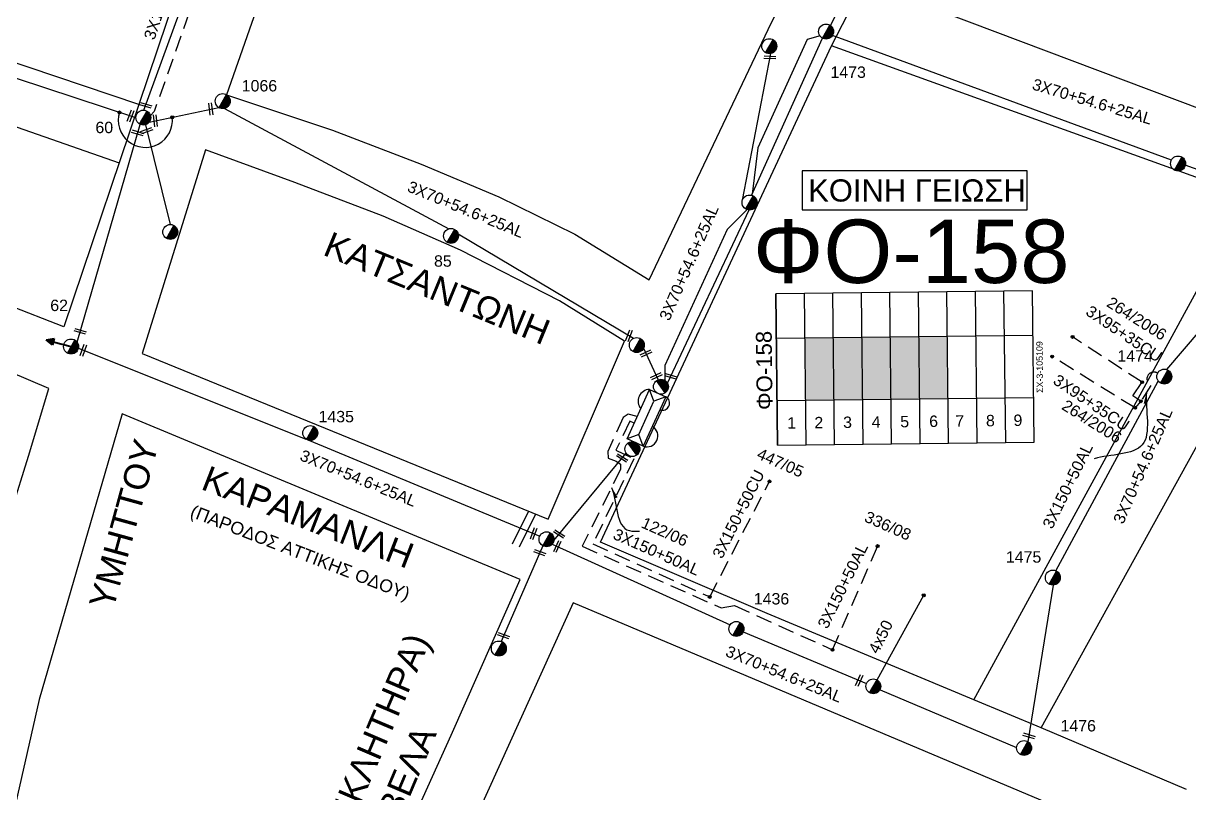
# Model space of a CAD drawing. Header units: millimetres. Extents: x 1113 to 5794, y 757 to 3537.
# Drawn here: x 1949 to 2133.1, y 1122.8 to 1244.4 of the extents above; entities that cross this region are included whole.
import ezdxf
from ezdxf.enums import TextEntityAlignment as Align

# ---------------------------------------------------------------- set-up
doc = ezdxf.new("R2010")
doc.units = ezdxf.units.MM
doc.linetypes.add('DASHED', pattern=[19.05, 12.7, -6.35])
for name, color, linetype in [('Άγνωστα', 7, 'Continuous'), ('Ασφαλειοκιβώτια Χ.Τ 9 αναχωρήσεων', 7, 'Continuous'), ('Γέφυρες Εναέριου Δικτύου', 7, 'Continuous'), ('Επίτονοι', 7, 'Continuous'), ('Επιγραφές - Σχήματα', 7, 'Continuous'), ('Καλώδια ΧΤ   3x150+50AL', 7, 'DASHED'), ('Καλώδια ΧΤ   3x150+50CU', 7, 'DASHED'), ('Καλώδια ΧΤ   3x95+35 CU', 7, 'DASHED'), ('Μηχανική τομή', 7, 'Continuous'), ('Στύλος ΦΜ', 7, 'Continuous'), ('Στύλος ΦΜ @ 1', 7, 'Continuous'), ('Συνδέσεις', 7, 'Continuous'), ('Συνεστραμμένα ΧΤ   3x70+54.6+25 AL', 7, 'SYN_LINE'), ('Τομή', 7, 'Continuous'), ('Υποσταθμός εναέριος 2 στύλων', 7, 'Continuous'), ('Υποσταθμός πόλεως', 7, 'Continuous'), ('Υπόβαθρο ΔΕΗ', 7, 'Continuous'), ('Υπόγεια καλώδια Δικτύου ΧΤ και Παρ. ΧΤ - 3X150+70 AL', 7, 'DASHED')]:
    doc.layers.add(name, color=color, linetype=linetype)
doc.styles.get("Standard").update_dxf_attribs({"font": 'arial.ttf'})
doc.linetypes.add('SYN_LINE', pattern='A,0.5,-0.0001,["/\\/\\/\\/",Standard,S=0.1,R=0,X=0,Y=-0.05],-0.25', length=0.7501)
doc.dimstyles.new('ISO-25', dxfattribs={"dimtxt": 2.5, "dimasz": 1.8, "dimexe": 1.25, "dimexo": 0.625, "dimtad": 1, "dimtxsty": 'Standard', "dimcen": 1.8, "dimadec": 0, "dimazin": 0, "dimtfac": 1, "dimtmove": 0, "dimatfit": 3, "dimfxl": 1.25, "dimarcsym": 0})

# ---------------------------------------------------------------- blocks, each defined once
blk = doc.blocks.new('ΥΠΑΡΧΩΝ ΤΣΙΜΕΝΤΕΝΙΟΣ ΣΤΥΛΟΣ')
at = {"layer": 'Στύλος ΦΜ'}
blk.add_hatch(color=7, dxfattribs=at).paths.add_polyline_path([(-1.29, -2.28, 0.574793), (2.62, 0, 0.268822), (1.3, 2.27)])
at = {"layer": 'Στύλος ΦΜ', "color": 7}
blk.add_line((-1.29, -2.28), (1.3, 2.27), dxfattribs=at)
blk.add_circle((0, 0), 2.62, dxfattribs=at)
at = {"layer": 'Στύλος ΦΜ', "flags": 4}
for tag, p in [('ΑΡΙΘΜΟΣ', (-4.68, 8.05)), ('ΤΥΠΟΣ', (-4.91, 3.03))]:
    blk.add_attdef(tag, p, '', height=4, dxfattribs=at)
blk = doc.blocks.new('ΥΠΟΣΤΑΘΜΟΣ ΕΝΑΕΡΙΟΣ ΕΠΙ 2 ΣΤΥΛΩΝ')
at = {"layer": 'Υποσταθμός εναέριος 2 στύλων', "linetype": 'Continuous'}
for points in [[(-11.97, -2.11, 0.574793), (-8.45, -0.07, 0.268822), (-9.64, 1.98)], [(9.68, -2.15, 0.574793), (13.19, -0.1, 0.268822), (12.01, 1.95)]]:
    blk.add_hatch(color=256, dxfattribs=at).paths.add_polyline_path(points)
for p, q in [((-11.97, -2.11), (-9.64, 1.98)), ((9.68, -2.15), (12.01, 1.95))]:
    blk.add_line(p, q, dxfattribs=at)
for centre in [(-10.81, -0.07), (10.84, -0.1)]:
    blk.add_circle(centre, 2.36, dxfattribs=at)
at = {"layer": 'Υποσταθμός πόλεως', "linetype": 'Continuous', "ltscale": 40}
blk.add_lwpolyline([(-8.57, 2.82), (8.57, 2.82), (8.57, -2.82), (-8.57, -2.82)], close=True, dxfattribs=at)
for points in [[(-5.75, 0), (-8.57, 2.82)], [(-8.57, -2.82), (-5.75, 0)], [(-5.75, 0), (5.75, 0)], [(5.75, 0), (8.57, 2.82)], [(8.57, -2.82), (5.75, 0)]]:
    blk.add_lwpolyline(points, dxfattribs=at)
at = {"layer": 'Υποσταθμός εναέριος 2 στύλων', "ltscale": 40, "flags": 1}
for tag, p in [('ΜΕΤΑΣΧΗΜΑΤΙΣΜΟΣ', (14.09, 2.51)), ('ΙΣΧΥΣ', (14.07, -0.28)), ('ΑΡΙΘΜΟΣ', (14.19, -3))]:
    blk.add_attdef(tag, p, '', height=1.8, dxfattribs=at)
blk = doc.blocks.new('ΕΠΙΤΟΝΟΣ')
at = {"layer": 'Επίτονοι', "lineweight": 40, "ltscale": 40}
blk.add_hatch(color=256, dxfattribs=at).paths.add_polyline_path([(-1.13, 6.47), (0, 9.1), (1.13, 6.47)])
for p, q in [((-1.13, 6.47), (0, 9.1)), ((0, 9.1), (1.13, 6.47)), ((1.13, 6.47), (-1.13, 6.47)), ((-1.13, 6.47), (0, 6.47)), ((0, 6.47), (0, 0))]:
    blk.add_line(p, q, dxfattribs=at)
blk = doc.blocks.new('ΑΣΦΑΛΕΙΟΚΙΒΩΤΙΟ ΥΠΟΣΤΑΘΜΟΥ 9 ΑΝΑΧΩΡΗΣΕΩΝ')
at = {"layer": 'Ασφαλειοκιβώτια Χ.Τ 9 αναχωρήσεων', "ltscale": 40}
for p, q in [((-23.8, 40.36), (24.02, 40.36)), ((-9.72, 40.36), (-9.72, -40.64)), ((9.94, 40.36), (9.94, -40.64)), ((-23.8, 31.36), (24.02, 31.36)), ((-23.8, 22.36), (24.02, 22.36)), ((-23.8, 13.36), (24.02, 13.36)), ((-23.8, 4.36), (24.02, 4.36)), ((-23.8, -4.64), (24.02, -4.64)), ((-23.8, -13.64), (24.02, -13.64)), ((-23.8, -22.64), (24.02, -22.64)), ((-23.8, -31.64), (24.02, -31.64))]:
    blk.add_line(p, q, dxfattribs=at)
at = {"layer": 'Ασφαλειοκιβώτια Χ.Τ 9 αναχωρήσεων'}
blk.add_lwpolyline([(-23.8, -40.64), (24.02, -40.64), (24.02, 40.36), (-23.8, 40.36)], close=True, dxfattribs=at)
for s, p in [('1', (-18.61, 37.24)), ('2', (-18.61, 28.67)), ('3', (-18.61, 19.6)), ('4', (-18.61, 10.58)), ('5', (-18.61, 1.57)), ('6', (-18.61, -7.57)), ('7', (-18.61, -15.81)), ('8', (-18.61, -25.5)), ('9', (-18.61, -34.19))]:
    blk.add_text(s, height=3.6, rotation=270, dxfattribs=at).set_placement(p)
at = {"layer": 'Ασφαλειοκιβώτια Χ.Τ 9 αναχωρήσεων', "ltscale": 40}
for tag, height, p in [('ΟΝΟΜΑ', 5, (-0.16, 44.31)), ('ΚΕΙΜΕΝΟ 1', 2, (17.06, 35.59)), ('ΚΕΙΜΕΝΟ 2', 2, (17.06, 26.88)), ('ΚΕΙΜΕΝΟ 3', 2, (17.06, 17.69)), ('ΚΕΙΜΕΝΟ 4', 2, (17.06, 8.71)), ('ΚΕΙΜΕΝΟ 5', 2, (17.06, -0.13)), ('ΚΕΙΜΕΝΟ 6', 2, (17.06, -9.05)), ('ΚΕΙΜΕΝΟ 7', 2, (17.06, -18.13)), ('ΚΕΙΜΕΝΟ 8', 2, (17.06, -26.85)), ('ΚΕΙΜΕΝΟ 9', 2, (17.06, -35.99)), ('ΣΧ', 2, (-0.1, -42.64))]:
    blk.add_attdef(tag, text='', height=height, dxfattribs=at).set_placement(p, align=Align.MIDDLE_CENTER)
blk = doc.blocks.new('ΜΗΧΑΝΙΚΗ ΤΟΜΗ')
at = {"layer": 'Μηχανική τομή', "ltscale": 40}
for p, q in [((-1.89, 0.78), (1.89, 0.78)), ((1.89, 0), (-1.89, 0))]:
    blk.add_line(p, q, dxfattribs=at)
blk = doc.blocks.new('ΤΟΜΗ')
at = {"layer": 'Τομή', "ltscale": 40}
for p, q in [((-5.68, 0), (5.68, 0)), ((5.68, -2.33), (-5.68, -2.33))]:
    blk.add_line(p, q, dxfattribs=at)
blk = doc.blocks.new('_ΣΥΝΔΕΣΗ')
at = {"layer": 'Συνδέσεις', "linetype": 'SYN_LINE', "ltscale": 40}
blk.add_hatch(color=256, dxfattribs=at).paths.add_polyline_path([(0.5, -0.01, 1), (-0.5, -0.01, 1)])
at = {"layer": 'Συνδέσεις'}
blk.add_circle((0, -0.01), 0.5, dxfattribs=at)

msp = doc.modelspace()

# ---------------------------------------------------------------- hatches: boundary and pattern name
at = {"layer": 'Ασφαλειοκιβώτια Χ.Τ 9 αναχωρήσεων', "lineweight": -3}
for color, points in [(62, [(2076.84, 1194.77), (2072.34, 1194.71), (2072.46, 1184.89), (2076.96, 1184.94)]), (6, [(2081.34, 1194.82), (2076.84, 1194.77), (2076.96, 1184.94), (2081.46, 1184.99)]), (27, [(2085.84, 1194.87), (2081.34, 1194.82), (2081.46, 1184.99), (2085.95, 1185.04)]), (5, [(2090.34, 1194.92), (2085.84, 1194.87), (2085.95, 1185.04), (2090.45, 1185.1)]), (2, [(2094.84, 1194.97), (2090.34, 1194.92), (2090.45, 1185.1), (2094.95, 1185.15)])]:
    msp.add_hatch(color=color, dxfattribs=at).paths.add_polyline_path(points)

# ---------------------------------------------------------------- linework, layer by layer
at = {"layer": 'Άγνωστα', "linetype": 'SYN_LINE', "lineweight": -3, "ltscale": 20}
msp.add_lwpolyline([(1968.25, 1228.34), (1972.14, 1212.62)], dxfattribs=at)
at = {"layer": 'Άγνωστα', "color": 27, "linetype": 'SYN_LINE', "lineweight": -3, "ltscale": 20}
msp.add_lwpolyline([(2083.74, 1140.78), (2091.1, 1154.12)], dxfattribs=at)
at = {"layer": 'Γέφυρες Εναέριου Δικτύου', "lineweight": -3}
msp.add_arc((1968.25, 1229.06), 4.28, 162.9985, 6.2377, dxfattribs=at)
at = {"layer": 'Επιγραφές - Σχήματα', "color": 190, "lineweight": -3}
msp.add_lwpolyline([(2071.91, 1214.91), (2107.42, 1214.91), (2107.42, 1221.09), (2071.91, 1221.09)], close=True, dxfattribs=at)
at = {"layer": 'Καλώδια ΧΤ   3x150+50AL', "color": 5, "lineweight": -3, "ltscale": 0.2}
msp.add_lwpolyline([(2128.03, 1189.17, 1.063173), (2126.97, 1187.22), (2125.37, 1184.73), (2124.45, 1183.69)], format="xyb", dxfattribs=at)
at = {"layer": 'Καλώδια ΧΤ   3x150+50AL', "color": 2, "lineweight": -3, "ltscale": 0.2}
msp.add_lwpolyline([(2045.88, 1182.34), (2044.46, 1182.67), (2043.66, 1182.18), (2041.23, 1176.82), (2041.29, 1175.75), (2042.57, 1175.28), (2043.23, 1174.79), (2043.25, 1173.96), (2037.19, 1161.87), (2059.12, 1152.13), (2061.22, 1152.49), (2076.71, 1145.52), (2083.83, 1161.89)], dxfattribs=at)
at = {"layer": 'Καλώδια ΧΤ   3x150+50CU', "color": 6, "lineweight": -3, "ltscale": 0.2}
msp.add_lwpolyline([(2045.39, 1181.26), (2044.73, 1181.58), (2042.52, 1177.04), (2045.35, 1175.65), (2038.9, 1162.24), (2057.32, 1153.86), (2066.76, 1172.09)], dxfattribs=at)
at = {"layer": 'Καλώδια ΧΤ   3x95+35 CU', "color": 5, "lineweight": -3, "ltscale": 0.2}
for points in [[(2125.37, 1184.73), (2124.12, 1185.57), (2125.57, 1187.74), (2114.6, 1194.88)], [(2124.45, 1183.69), (2111.37, 1191.78)]]:
    msp.add_lwpolyline(points, dxfattribs=at)
at = {"layer": 'Συνεστραμμένα ΧΤ   3x70+54.6+25 AL', "color": 62, "lineweight": -3, "ltscale": 20}
for points in [[(2076.38, 1244.01), (2095.42, 1281.65)], [(2074.75, 1242.36), (2072.73, 1241.78), (2064.9, 1224.71), (2064.03, 1217.42)], [(2062.49, 1216.45), (2066.95, 1239.59)], [(2063.25, 1214.96), (2060.1, 1211.83), (2050.22, 1190.36), (2050.26, 1188.03)]]:
    msp.add_lwpolyline(points, dxfattribs=at)
at = {"layer": 'Συνεστραμμένα ΧΤ   3x70+54.6+25 AL', "color": 5, "lineweight": -3, "ltscale": 20}
for points in [[(1968.02, 1230.65), (1979.39, 1261.78)], [(2063.94, 1217.21), (2075.12, 1242.03)], [(2130.2, 1222.78), (2076.69, 1242.44)], [(1966.75, 1229.46), (1938.3, 1238.79)], [(1968.86, 1228.75), (1979.84, 1231.09)], [(1980.76, 1230.94), (2016.16, 1211.95)], [(2150.96, 1215.3), (2132.39, 1221.97)], [(2050.65, 1187.61), (2063.53, 1214.91)], [(2129.45, 1189.74), (2150.51, 1214.35)], [(2017.62, 1211.14), (2045.3, 1194.66)], [(2111.96, 1157.98), (2128.13, 1187.91)], [(2107.6, 1131.01), (2111.56, 1155.73)], [(2084.21, 1139.23), (2105.77, 1130.11)]]:
    msp.add_lwpolyline(points, dxfattribs=at)
at = {"layer": 'Συνεστραμμένα ΧΤ   3x70+54.6+25 AL', "color": 6, "lineweight": -3, "ltscale": 20}
for points in [[(1957.47, 1194.07), (1967.44, 1228.41)], [(1957.68, 1193.09), (1993.6, 1178.76)], [(1994.14, 1178.55), (2030.5, 1163.45)]]:
    msp.add_lwpolyline(points, dxfattribs=at)
at = {"layer": 'Συνεστραμμένα ΧΤ   3x70+54.6+25 AL', "color": 62, "lineweight": -3, "ltscale": 5}
msp.add_lwpolyline([(2046.89, 1193.1), (2049.17, 1188.12)], dxfattribs=at)
at = {"layer": 'Συνεστραμμένα ΧΤ   3x70+54.6+25 AL', "color": 27, "lineweight": -3, "ltscale": 20}
for points in [[(2032.73, 1162.76), (2044.15, 1176.52)], [(2030.99, 1161.94), (2024.41, 1146.85)], [(2032.45, 1162.19), (2060.54, 1149.45)], [(2062.61, 1148.34), (2082.06, 1140.19)]]:
    msp.add_lwpolyline(points, dxfattribs=at)
at = {"layer": 'Συνεστραμμένα ΧΤ   3x70+54.6+25 AL', "color": 5, "lineweight": -3, "ltscale": 20}
msp.add_arc((2047.91, 1184.72), 1.89, 92.3959, 218.5936, dxfattribs=at)
at = {"layer": 'Συνεστραμμένα ΧΤ   3x70+54.6+25 AL', "color": 62, "lineweight": -3, "ltscale": 20}
msp.add_arc((2049.86, 1184.45), 1.13, 249.1988, 61.7908, dxfattribs=at)
at = {"layer": 'Συνεστραμμένα ΧΤ   3x70+54.6+25 AL', "color": 27, "lineweight": -3, "ltscale": 20}
msp.add_arc((2047.43, 1179.26), 1.72, 249.7649, 61.2246, dxfattribs=at)
at = {"layer": 'Υπόβαθρο ΔΕΗ', "lineweight": -3}
for points in [[(1918.58, 1298.99), (1982.02, 1275.42), (1955.4, 1196.45), (1893.11, 1220.78), (1838.69, 1240.21), (1805.62, 1252.28), (1779.59, 1260.56), (1754.18, 1267.5), (1736.69, 1271.64), (1731.02, 1272.99), (1737.06, 1302.88), (1741.91, 1335.26), (1743.92, 1361.9), (1757.14, 1357.25), (1800.46, 1341.11), (1856.67, 1321.31)], [(1949.81, 1176.09), (1953.02, 1186.74), (1922.73, 1199.62), (1888.64, 1212.5), (1859.64, 1222.19), (1829.82, 1233.91), (1801.48, 1243.6), (1776.13, 1251.73), (1755.06, 1257.69), (1728.53, 1263.95), (1720.18, 1223.49), (1737.19, 1219.59), (1755.19, 1214.75), (1781.7, 1206.78), (1820.97, 1192.74), (1867.6, 1176.09), (1941.7, 1150.2)]]:
    msp.add_lwpolyline(points, close=True, dxfattribs=at)
for points in [[(2132.6, 1123.47), (2109.65, 1133.21), (2099.01, 1137.62), (2099.01, 1137.62), (2066.41, 1151.26), (2040.08, 1162.48), (2076.55, 1240.83), (2081.72, 1250.86), (2125.44, 1343.45), (2125.44, 1343.45), (2185.84, 1295.83), (2185.84, 1295.83), (2147.34, 1226.07), (2081.72, 1250.86)], [(2047.79, 1203.91), (2067.1, 1244.47), (2072.25, 1254.66), (2095.21, 1300.64), (2078.79, 1306.59), (2064.01, 1312.17), (2033.87, 1321.69), (2012.57, 1328.81), (1997.9, 1281.69), (1997.9, 1281.69)], [(1967.23, 1231.54), (1910.9, 1250.61), (1926.09, 1296.2)], [(1994.31, 1270.95), (1994.31, 1270.95), (1981.05, 1233.1), (1997.81, 1227.5), (2011.78, 1222.12), (2024.05, 1216.98), (2036.02, 1211.11), (2047.79, 1203.91)], [(1901.35, 1217.57), (1909.3, 1241.48), (1964.12, 1222.33)], [(2099.01, 1137.62), (2142.34, 1217.1), (2076.55, 1240.83)], [(2031.83, 1166.15), (2043.89, 1194.19), (2033.62, 1200.59), (2017.97, 1208.55), (2005.76, 1213.94), (1991.85, 1219.27), (1977.74, 1224.39), (1967.73, 1192.25), (2031.83, 1166.15)], [(2109.65, 1133.21), (2109.65, 1133.21), (2153.94, 1213.38), (2229.94, 1182.99), (2208.6, 1152.42)], [(1964.6, 1182.75), (1951.51, 1137.66), (1942.73, 1099.12), (1993.95, 1082.12), (2016.54, 1132.05), (2027.43, 1156.59), (1964.6, 1182.75)], [(2127.77, 1114.11), (2035.75, 1152.95), (2002.37, 1079.28)]]:
    msp.add_lwpolyline(points, dxfattribs=at)
at = {"layer": 'Υπόγεια καλώδια Δικτύου ΧΤ και Παρ. ΧΤ - 3X150+70 AL', "color": 6, "lineweight": -3, "ltscale": 0.2}
msp.add_lwpolyline([(1990.8, 1289.57), (1992.83, 1288.27), (1988.14, 1274.36), (1986.48, 1273.4), (1982.57, 1261.37), (1980.21, 1260.27), (1969.65, 1230.45), (1969.05, 1229.83)], dxfattribs=at)

# ---------------------------------------------------------------- block references
at = {"layer": 'Ασφαλειοκιβώτια Χ.Τ 9 αναχωρήσεων', "lineweight": -3, "xscale": 0.4999999999999794, "yscale": 0.4999999999999794, "zscale": 0.4999999999999794, "rotation": 90.66632386482412}
msp.add_blockref('ΑΣΦΑΛΕΙΟΚΙΒΩΤΙΟ ΥΠΟΣΤΑΘΜΟΥ 9 ΑΝΑΧΩΡΗΣΕΩΝ', (2088.08, 1189.93), dxfattribs=at).add_auto_attribs({'ΟΝΟΜΑ': 'ΦΟ-158', 'ΣΧ': 'ΣΧ-3-105109'})
at = {"layer": 'Επίτονοι', "lineweight": -3, "xscale": 0.4499999999997791, "yscale": 0.4499999999997791, "zscale": 0.4499999999997791, "rotation": 75.02547498416611}
msp.add_blockref('ΕΠΙΤΟΝΟΣ', (1956.53, 1193.37), dxfattribs=at)
at = {"layer": 'Μηχανική τομή', "lineweight": -3}
for p, xscale, yscale, zscale, rotation in [((2066.84, 1239.17), 0.4999999999995798, 0.4999999999995798, 0.4999999999995798, 177.4090516559465), ((1968.37, 1231.62), 0.4999999999997242, 0.4999999999997242, 0.4999999999997242, 163.6064413830408), ((1978.77, 1230.86), 0.4999999999998832, 0.4999999999998832, 0.4999999999998832, 96.49003268302425), ((1965.72, 1229.8), 0.4999999999997563, 0.4999999999997563, 0.4999999999997563, 250.0283012664212), ((1970.02, 1229), 0.4999999999998832, 0.4999999999998832, 0.4999999999998832, 96.49003268302425), ((1968.53, 1227.22), 0.4999999999998667, 0.4999999999998667, 0.4999999999998667, 19.17587648010361), ((1967.1, 1227.26), 0.4999999999997242, 0.4999999999997242, 0.4999999999997242, 163.6064413830408), ((1958.02, 1195.96), 0.4999999999997242, 0.4999999999997242, 0.4999999999997242, 163.6064413830408), ((2044.75, 1194.99), 0.4999999999999274, 0.4999999999999274, 0.4999999999999274, 69.52911085228503), ((1958.65, 1192.7), 0.4999999999999274, 0.4999999999999274, 0.4999999999999274, 69.52911085228503), ((2047.19, 1192.44), 0.4999999999997705, 0.4999999999997705, 0.4999999999997705, 205.3012711080179), ((2048.82, 1188.87), 0.4999999999997705, 0.4999999999997705, 0.4999999999997705, 205.3012711080179), ((2051.24, 1188.85), 0.4999999999997242, 0.4999999999997242, 0.4999999999997242, 163.6064413830408), ((2043.39, 1175.61), 0.4999999999998945, 0.4999999999998945, 0.4999999999998945, 327.9525859615873), ((2029.71, 1163.78), 0.4999999999999274, 0.4999999999999274, 0.4999999999999274, 69.52911085228503), ((2033.45, 1163.63), 0.4999999999998945, 0.4999999999998945, 0.4999999999998945, 327.9525859615873), ((2033.45, 1161.73), 0.4999999999999261, 0.4999999999999261, 0.4999999999999261, 64.91135785582311), ((2030.43, 1160.65), 0.4999999999998688, 0.4999999999998688, 0.4999999999998688, 340.4518800096341), ((2024.72, 1147.57), 0.4999999999998688, 0.4999999999998688, 0.4999999999998688, 340.4518800096341), ((2081.1, 1140.6), 0.4999999999999261, 0.4999999999999261, 0.4999999999999261, 64.91135785582311), ((2107.78, 1132.13), 0.4999999999997242, 0.4999999999997242, 0.4999999999997242, 163.6064413830408)]:
    msp.add_blockref('ΜΗΧΑΝΙΚΗ ΤΟΜΗ', p, dxfattribs=dict(at, xscale=xscale, yscale=yscale, zscale=zscale, rotation=rotation))
at = {"layer": 'Στύλος ΦΜ @ 1', "lineweight": -3, "ltscale": 40}
ref = msp.add_blockref('ΥΠΑΡΧΩΝ ΤΣΙΜΕΝΤΕΝΙΟΣ ΣΤΥΛΟΣ', (2075.69, 1243.06), dxfattribs=dict(at, xscale=0.4499999999998181, yscale=0.4499999999998181, zscale=0.4499999999998181))
ref.add_attrib('ΤΥΠΟΣ', '1473', (2076.38, 1235.75), dxfattribs={"layer": 'Στύλος ΦΜ', "height": 1.8, "flags": 4})
at = {"layer": 'Στύλος ΦΜ @ 1', "lineweight": -3, "ltscale": 40, "xscale": 0.4499999999998181, "yscale": 0.4499999999998181, "zscale": 0.4499999999998181}
for p in [(2066.73, 1240.75), (2131.25, 1222.24), (2063.61, 1216.09), (1972.18, 1211.44), (2045.82, 1193.6), (2031.57, 1162.96), (2024.04, 1145.73), (2083.15, 1139.76)]:
    msp.add_blockref('ΥΠΑΡΧΩΝ ΤΣΙΜΕΝΤΕΝΙΟΣ ΣΤΥΛΟΣ', p, dxfattribs=at)
at = {"layer": 'Στύλος ΦΜ @ 1', "lineweight": -3, "ltscale": 40}
ref = msp.add_blockref('ΥΠΑΡΧΩΝ ΤΣΙΜΕΝΤΕΝΙΟΣ ΣΤΥΛΟΣ', (1980.46, 1232.08), dxfattribs=dict(at, xscale=0.4499999999998181, yscale=0.4499999999998181, zscale=0.4499999999998181))
ref.add_attrib('ΤΥΠΟΣ', '1066', (1983.46, 1233.61), dxfattribs={"layer": 'Στύλος ΦΜ', "height": 1.8, "flags": 4})
ref = msp.add_blockref('ΥΠΑΡΧΩΝ ΤΣΙΜΕΝΤΕΝΙΟΣ ΣΤΥΛΟΣ', (1967.93, 1229.48), dxfattribs=dict(at, xscale=0.4499999999998181, yscale=0.4499999999998181, zscale=0.4499999999998181))
ref.add_attrib('ΤΥΠΟΣ', '60', (1960.37, 1227.03), dxfattribs={"layer": 'Στύλος ΦΜ', "height": 1.8, "flags": 4})
ref = msp.add_blockref('ΥΠΑΡΧΩΝ ΤΣΙΜΕΝΤΕΝΙΟΣ ΣΤΥΛΟΣ', (2016.49, 1210.82), dxfattribs=dict(at, xscale=0.4499999999998181, yscale=0.4499999999998181, zscale=0.4499999999998181))
ref.add_attrib('ΤΥΠΟΣ', '85', (2013.81, 1205.96), dxfattribs={"layer": 'Στύλος ΦΜ', "height": 1.8, "flags": 4})
ref = msp.add_blockref('ΥΠΑΡΧΩΝ ΤΣΙΜΕΝΤΕΝΙΟΣ ΣΤΥΛΟΣ', (1956.53, 1193.37), dxfattribs=dict(at, xscale=0.4499999999998181, yscale=0.4499999999998181, zscale=0.4499999999998181))
ref.add_attrib('ΤΥΠΟΣ', '62', (1953.24, 1198.96), dxfattribs={"layer": 'Στύλος ΦΜ', "height": 1.8, "flags": 4})
ref = msp.add_blockref('ΥΠΑΡΧΩΝ ΤΣΙΜΕΝΤΕΝΙΟΣ ΣΤΥΛΟΣ', (2129.07, 1188.62), dxfattribs=dict(at, xscale=0.4499999999998181, yscale=0.4499999999998181, zscale=0.4499999999998181))
ref.add_attrib('ΤΥΠΟΣ', '1474', (2121.67, 1190.98), dxfattribs={"layer": 'Στύλος ΦΜ', "height": 1.8, "flags": 4})
ref = msp.add_blockref('ΥΠΑΡΧΩΝ ΤΣΙΜΕΝΤΕΝΙΟΣ ΣΤΥΛΟΣ', (1994.28, 1179.72), dxfattribs=dict(at, xscale=0.4499999999998181, yscale=0.4499999999998181, zscale=0.4499999999998181))
ref.add_attrib('ΤΥΠΟΣ', '1435', (1995.58, 1181.41), dxfattribs={"layer": 'Στύλος ΦΜ', "height": 1.8, "flags": 4})
ref = msp.add_blockref('ΥΠΑΡΧΩΝ ΤΣΙΜΕΝΤΕΝΙΟΣ ΣΤΥΛΟΣ', (2111.48, 1156.91), dxfattribs=dict(at, xscale=0.4499999999998181, yscale=0.4499999999998181, zscale=0.4499999999998181))
ref.add_attrib('ΤΥΠΟΣ', '1475', (2104.07, 1159.27), dxfattribs={"layer": 'Στύλος ΦΜ', "height": 1.8, "flags": 4})
ref = msp.add_blockref('ΥΠΑΡΧΩΝ ΤΣΙΜΕΝΤΕΝΙΟΣ ΣΤΥΛΟΣ', (2061.54, 1148.82), dxfattribs=dict(at, xscale=0.4499999999998181, yscale=0.4499999999998181, zscale=0.4499999999998181))
ref.add_attrib('ΤΥΠΟΣ', '1436', (2064.28, 1152.67), dxfattribs={"layer": 'Στύλος ΦΜ', "height": 1.8, "flags": 4})
ref = msp.add_blockref('ΥΠΑΡΧΩΝ ΤΣΙΜΕΝΤΕΝΙΟΣ ΣΤΥΛΟΣ', (2106.94, 1130.03), dxfattribs=dict(at, xscale=0.4499999999998181, yscale=0.4499999999998181, zscale=0.4499999999998181))
ref.add_attrib('ΤΥΠΟΣ', '1476', (2112.69, 1132.64), dxfattribs={"layer": 'Στύλος ΦΜ', "height": 1.8, "flags": 4})
at = {"layer": 'Συνδέσεις', "lineweight": -3, "xscale": 0.4499999999998181, "yscale": 0.4499999999998181, "zscale": 0.4499999999998181}
for p in [(1964.16, 1230.31), (1972.5, 1229.53), (2114.6, 1194.88), (2111.37, 1191.78), (2125.57, 1187.74), (2124.45, 1183.69), (2125.37, 1184.73), (2066.76, 1172.09), (2083.83, 1161.89), (2091.1, 1154.12), (2057.32, 1153.86), (2076.71, 1145.52)]:
    msp.add_blockref('_ΣΥΝΔΕΣΗ', p, dxfattribs=at)
at = {"layer": 'Τομή', "lineweight": -3, "xscale": 0.4999999999996393, "yscale": 0.4999999999996393, "zscale": 0.4999999999996393, "rotation": 243.5134115074893}
msp.add_blockref('ΤΟΜΗ', (2028.5, 1164.28), dxfattribs=at)
at = {"layer": 'Υποσταθμός εναέριος 2 στύλων', "lineweight": -3, "xscale": 0.4999999999999922, "yscale": 0.4999999999999922, "zscale": 0.4999999999999922, "rotation": 65.49475867769144}
msp.add_blockref('ΥΠΟΣΤΑΘΜΟΣ ΕΝΑΕΡΙΟΣ ΕΠΙ 2 ΣΤΥΛΩΝ', (2047.33, 1182.12), dxfattribs=at)

# ---------------------------------------------------------------- texts
at = {"layer": 'Επιγραφές - Σχήματα', "color": 190, "lineweight": -3, "insert": (2072.86, 1219.74), "char_height": 3.5, "width": 35.1311, "attachment_point": 1}
msp.add_mtext('KOINH ΓΕΙΩΣΗ', dxfattribs=at)
at = {"layer": 'Επιγραφές - Σχήματα', "color": 7, "lineweight": -3, "insert": (2064.14, 1213.39), "char_height": 10, "width": 168.3718, "attachment_point": 1}
msp.add_mtext('ΦΟ-158', dxfattribs=at)
at = {"layer": 'Επιγραφές - Σχήματα', "color": 7, "lineweight": -3, "width": 168.3718, "attachment_point": 1}
for s, insert, char_height, rotation in [('ΚΑΤΣΑΝΤΩΝΗ', (1997.61, 1211.59), 4, 337.6627), ('264/2006', (2120.77, 1201.33), 1.8, 327.9514), ('264/2006', (2113.68, 1185.1), 1.8, 327.9514), ('ΥΜΗΤΤΟΥ', (1959.3, 1152.72), 4, 74.6383), ('447/05', (2065.34, 1177.42), 1.8, 336.0777), ('ΚΑΡΑΜΑΝΛΗ\\P{\\H0.5x;(ΠΑΡΟΔΟΣ ΑΤΤΙΚΗΣ ΟΔΟΥ)}', (1978.29, 1174.66), 4, 338.8626), ('336/08', (2082.31, 1167.48), 1.8, 336.0777), ('122/06', (2047.09, 1166.53), 1.8, 336.0777), ('4x50', (2082.28, 1145.54), 1.8, 63.6651), ('(ΤΣΙΚΛΗΤΗΡΑ)\\PΤΖΑΒΕΛΑ', (1994.48, 1113.09), 4, 66.8917)]:
    msp.add_mtext(s, dxfattribs=dict(at, insert=insert, char_height=char_height, rotation=rotation))
at = {"layer": 'Καλώδια ΧΤ   3x150+50AL', "color": 7, "lineweight": -3, "char_height": 1.8, "width": 168.3718, "attachment_point": 1}
for insert, rotation in [((2109.76, 1165.24), 63.6137), ((2042.64, 1164.74), 336.0777), ((2074.27, 1149.5), 63.6137)]:
    msp.add_mtext('3X150+50AL', dxfattribs=dict(at, insert=insert, rotation=rotation))
at = {"layer": 'Καλώδια ΧΤ   3x150+50CU', "color": 7, "lineweight": -3, "insert": (2057.66, 1160.56), "char_height": 1.8, "width": 168.3718, "attachment_point": 1, "rotation": 63.424}
msp.add_mtext('3X150+50CU', dxfattribs=at)
at = {"layer": 'Καλώδια ΧΤ   3x95+35 CU', "color": 7, "lineweight": -3, "char_height": 1.8, "width": 168.3718, "attachment_point": 1, "rotation": 326.0872}
for insert in [(2117.52, 1199.98), (2112.36, 1189.11)]:
    msp.add_mtext('3X95+35CU', dxfattribs=dict(at, insert=insert))
at = {"layer": 'Συνεστραμμένα ΧΤ   3x70+54.6+25 AL', "color": 7, "lineweight": -3, "char_height": 1.8, "width": 168.3718, "attachment_point": 1}
for insert, rotation in [((2108.6, 1235.69), 343.3273), ((2010.13, 1219.57), 337.6121), ((2049.29, 1198.01), 66.3082), ((2120.93, 1165.95), 66.3082), ((1993.17, 1177.16), 337.6121), ((2060.35, 1146.26), 337.6121)]:
    msp.add_mtext('3X70+54.6+25AL', dxfattribs=dict(at, insert=insert, rotation=rotation))
at = {"layer": 'Υπόγεια καλώδια Δικτύου ΧΤ και Παρ. ΧΤ - 3X150+70 AL', "color": 7, "lineweight": -3, "insert": (1967.96, 1242.18), "char_height": 1.8, "width": 168.3718, "attachment_point": 1, "rotation": 71.5569}
msp.add_mtext('3X150+70AL', dxfattribs=at)

# ---------------------------------------------------------------- leaders
at = {"layer": 'Επιγραφές - Σχήματα', "lineweight": -3, "path_type": 1}
for points in [[(2126.26, 1186.12), (2125.6, 1177.87), (2118.02, 1175.67)], [(2041.84, 1171.14), (2044.64, 1164.32), (2046.25, 1164.23)]]:
    msp.add_leader(points, dimstyle='ISO-25', override={"dimgap": 0.625, "dimtad": 0}, dxfattribs=at)

doc.saveas('drawing.dxf')
